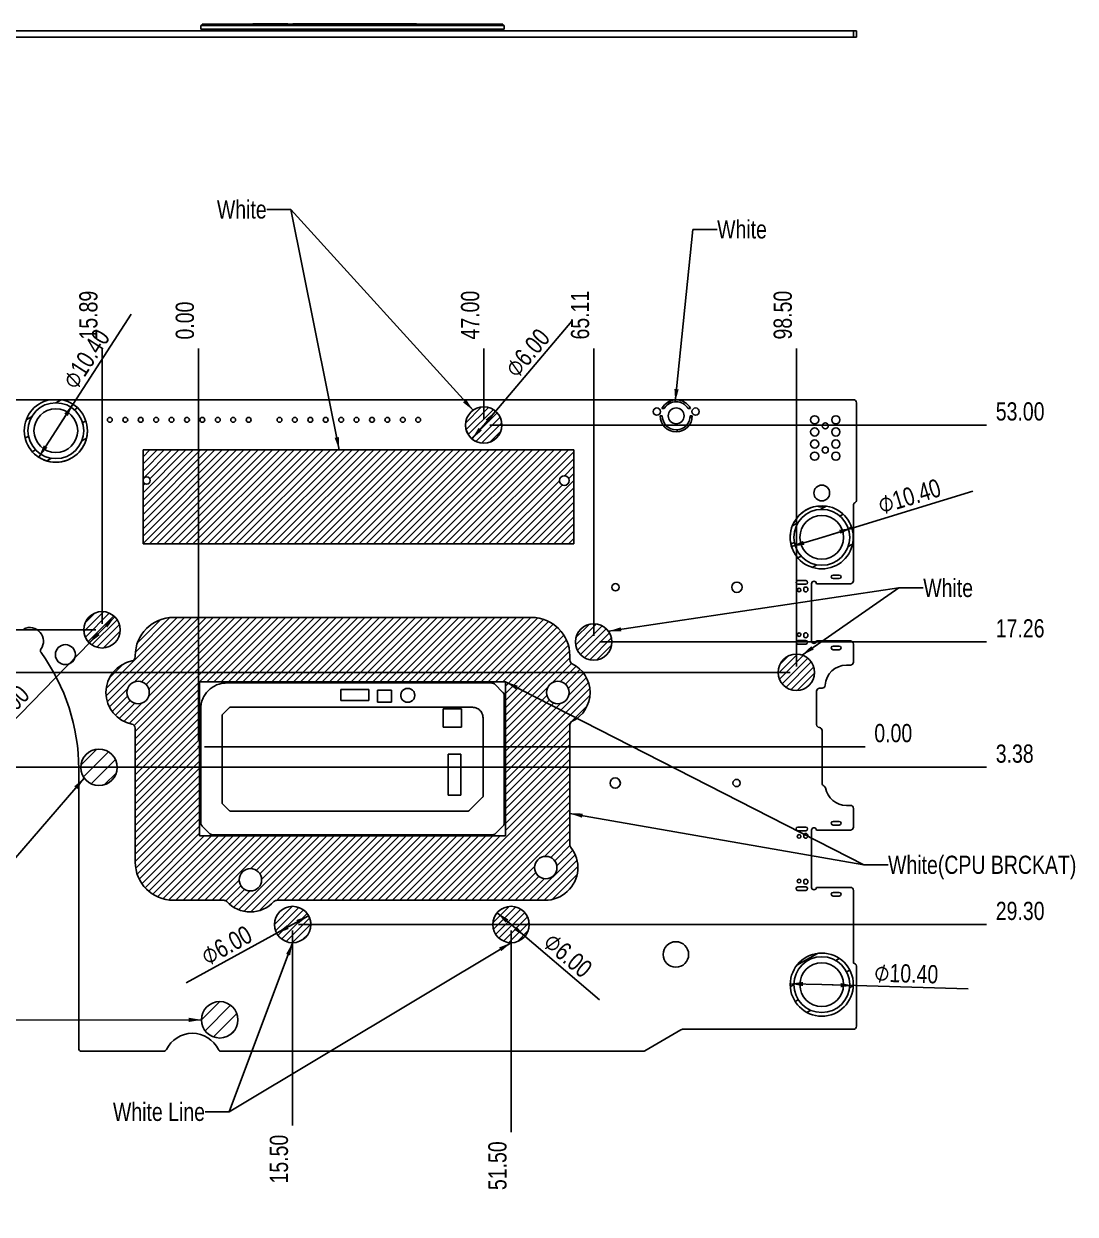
# Model space of a CAD drawing. Header units: millimetres. Extents: x 0 to 841, y 0 to 806.
# Drawn here: x 385 to 558.2, y 98.5 to 294.7 of the extents above; entities that cross this region are included whole.
import ezdxf

# ---------------------------------------------------------------- set-up
doc = ezdxf.new("R2010")
doc.units = ezdxf.units.MM
doc.header["$LTSCALE"] = 46.255
doc.layers.get('0').update_dxf_attribs({"linetype": 'CONTINUOUS'})
for name, color, linetype in [('14', 7, 'CONTINUOUS'), ('16', 7, 'CONTINUOUS'), ('18', 7, 'CONTINUOUS'), ('20', 7, 'CONTINUOUS'), ('22', 7, 'CONTINUOUS'), ('34', 7, 'CONTINUOUS'), ('ASSEM_MEM', 7, 'CONTINUOUS'), ('DETAIL', 7, 'CONTINUOUS'), ('INTFCLR_285566', 7, 'CONTINUOUS'), ('INTFCLR_292393', 7, 'CONTINUOUS'), ('INTFCLR_304526', 7, 'CONTINUOUS'), ('INTFCLR_95710', 7, 'CONTINUOUS'), ('INTFCLR_95991', 7, 'CONTINUOUS')]:
    doc.layers.add(name, color=color, linetype=linetype)
doc.styles.get("Standard").update_dxf_attribs({"font": 'txt', "width": 0.8})
doc.styles.add('TEXTSTYLE_3', font='symbol_asme.ttf')
doc.dimstyles.new('DIMSTYLE_1', dxfattribs={"dimtxt": 3, "dimasz": 2.1, "dimexe": 2, "dimexo": 1, "dimtad": 1, "dimzin": 0, "dimdsep": 46, "dimtxsty": 'STANDARD', "dimblk": '_FILLED', "dimblk1": '_FILLED', "dimblk2": '_FILLED', "dimcen": 0.09, "dimazin": 0, "dimtp": 0.01, "dimtm": 0.01, "dimtfac": 1, "dimtmove": 0, "dimatfit": 2, "dimldrblk": '_FILLED', "dimfxl": 1, "dimtolj": 1, "dimtzin": 0, "dimarcsym": 0})
doc.dimstyles.new('DIMSTYLE_2', dxfattribs={"dimtxt": 3, "dimasz": 2.1, "dimexe": 2, "dimexo": 1, "dimgap": 0.75, "dimtad": 0, "dimtih": 1, "dimtoh": 1, "dimzin": 0, "dimdsep": 46, "dimtxsty": 'STANDARD', "dimblk": '_FILLED', "dimblk1": '_FILLED', "dimblk2": '_FILLED', "dimcen": 0.09, "dimazin": 0, "dimtp": 0.01, "dimtm": 0.01, "dimtfac": 1, "dimtofl": 0, "dimtmove": 0, "dimatfit": 3, "dimldrblk": '_FILLED', "dimfxl": 1, "dimtolj": 1, "dimtzin": 0, "dimarcsym": 0})
doc.dimstyles.get("Standard").update_dxf_attribs({"dimtxt": 3, "dimasz": 2.1, "dimexe": 2, "dimexo": 1, "dimtad": 1, "dimzin": 0, "dimdsep": 46, "dimtxsty": 'STANDARD', "dimblk": '_FILLED', "dimblk1": '_FILLED', "dimblk2": '_FILLED', "dimcen": 0.09, "dimazin": 0, "dimtol": 1, "dimtp": 0.01, "dimtm": 0.01, "dimtfac": 1, "dimtofl": 0, "dimtmove": 0, "dimatfit": 3, "dimldrblk": '_FILLED', "dimfxl": 1, "dimtolj": 1, "dimtzin": 0, "dimarcsym": 0})

# ---------------------------------------------------------------- blocks, each defined once
blk = doc.blocks.new('_FILLED')
at = {"color": 0, "linetype": 'BYBLOCK'}
blk.add_solid([(0, 0), (-1, 0.167), (-1, -0.167)], dxfattribs=at)
blk = doc.blocks.new('*D2')
at = {"color": 2, "linetype": 'CONTINUOUS'}
for p, q in [((431.92, 147.69), (429.29, 146.24)), ((429.29, 146.24), (411.77, 136.63)), ((426.66, 144.8), (429.29, 146.24))]:
    blk.add_line(p, q, dxfattribs=at)
at = {"color": 2, "linetype": 'CONTINUOUS', "xscale": 2.1, "yscale": 2.1, "zscale": 2.1}
for p, rotation in [((431.92, 147.69), 28.762408929), ((426.66, 144.8), 208.762408929)]:
    blk.add_blockref('_FILLED', p, dxfattribs=dict(at, rotation=rotation))
at = {"color": 2, "linetype": 'CONTINUOUS', "insert": (421.49, 146.24), "char_height": 3, "width": 19.7077, "attachment_point": 3, "rotation": 28.7624, "line_spacing_factor": 0.9, "style": 'TEXTSTYLE_3'}
blk.add_mtext('⌀\\ftxt;{\\W0.8;6.00}', dxfattribs=at)
blk = doc.blocks.new('*D3')
at = {"color": 2, "linetype": 'CONTINUOUS'}
for p, q in [((463.01, 148.19), (465.29, 146.24)), ((467.58, 144.3), (465.29, 146.24)), ((465.29, 146.24), (479.86, 133.83))]:
    blk.add_line(p, q, dxfattribs=at)
at = {"color": 2, "linetype": 'CONTINUOUS', "xscale": 2.1, "yscale": 2.1, "zscale": 2.1}
for p, rotation in [((463.01, 148.19), 139.5636195499), ((467.58, 144.3), 319.5636195499)]:
    blk.add_blockref('_FILLED', p, dxfattribs=dict(at, rotation=rotation))
at = {"color": 2, "linetype": 'CONTINUOUS', "insert": (472.29, 145.21), "char_height": 3, "width": 19.7077, "attachment_point": 1, "rotation": 319.5636, "line_spacing_factor": 0.9, "style": 'TEXTSTYLE_3'}
blk.add_mtext('⌀\\ftxt;{\\W0.8;6.00}', dxfattribs=at)
blk = doc.blocks.new('*D4')
at = {"color": 2, "linetype": 'CONTINUOUS'}
for p, q in [((460.79, 228.54), (475.32, 245.65)), ((462.74, 230.83), (460.79, 228.54)), ((458.85, 226.26), (460.79, 228.54))]:
    blk.add_line(p, q, dxfattribs=at)
at = {"color": 2, "linetype": 'CONTINUOUS', "xscale": 2.1, "yscale": 2.1, "zscale": 2.1}
for p, rotation in [((462.74, 230.83), 49.666589484), ((458.85, 226.26), 229.666589484)]:
    blk.add_blockref('_FILLED', p, dxfattribs=dict(at, rotation=rotation))
at = {"color": 2, "linetype": 'CONTINUOUS', "insert": (463.96, 238.06), "char_height": 3, "width": 19.7077, "attachment_point": 1, "rotation": 49.6666, "line_spacing_factor": 0.9, "style": 'TEXTSTYLE_3'}
blk.add_mtext('⌀\\ftxt;{\\W0.8;6.00}', dxfattribs=at)
blk = doc.blocks.new('*D5')
at = {"color": 2, "linetype": 'CONTINUOUS'}
blk.add_line((460.79, 229.54), (460.79, 241.14), dxfattribs=at)
at = {"color": 2, "linetype": 'CONTINUOUS', "insert": (457.04, 242.64), "char_height": 3, "width": 12, "attachment_point": 1, "rotation": 90, "line_spacing_factor": 0.9}
blk.add_mtext('47.00', dxfattribs=at)
blk = doc.blocks.new('*D6')
at = {"color": 2, "linetype": 'CONTINUOUS'}
blk.add_line((413.79, 176.54), (413.79, 241.14), dxfattribs=at)
at = {"color": 2, "linetype": 'CONTINUOUS', "insert": (410.04, 242.64), "char_height": 3, "width": 9.6, "attachment_point": 1, "rotation": 90, "line_spacing_factor": 0.9}
blk.add_mtext('0.00', dxfattribs=at)
blk = doc.blocks.new('*D7')
at = {"color": 2, "linetype": 'CONTINUOUS'}
blk.add_line((334.18, 210.96), (334.18, 241.14), dxfattribs=at)
at = {"color": 2, "linetype": 'CONTINUOUS', "insert": (330.43, 242.64), "char_height": 3, "width": 12, "attachment_point": 1, "rotation": 90, "line_spacing_factor": 0.9}
blk.add_mtext('79.61', dxfattribs=at)
blk = doc.blocks.new('*D8')
at = {"color": 2, "linetype": 'CONTINUOUS'}
blk.add_line((324.29, 173.16), (324.29, 241.14), dxfattribs=at)
at = {"color": 2, "linetype": 'CONTINUOUS', "insert": (320.54, 242.64), "char_height": 3, "width": 12, "attachment_point": 1, "rotation": 90, "line_spacing_factor": 0.9}
blk.add_mtext('89.50', dxfattribs=at)
blk = doc.blocks.new('*D9')
at = {"color": 2, "linetype": 'CONTINUOUS'}
blk.add_line((429.29, 145.24), (429.29, 113.11), dxfattribs=at)
at = {"color": 2, "linetype": 'CONTINUOUS', "insert": (425.54, 111.61), "char_height": 3, "width": 12, "attachment_point": 3, "rotation": 90, "line_spacing_factor": 0.9}
blk.add_mtext('15.50', dxfattribs=at)
blk = doc.blocks.new('*D10')
at = {"color": 2, "linetype": 'CONTINUOUS'}
blk.add_line((465.29, 145.24), (465.29, 112.02), dxfattribs=at)
at = {"color": 2, "linetype": 'CONTINUOUS', "insert": (461.54, 110.52), "char_height": 3, "width": 12, "attachment_point": 3, "rotation": 90, "line_spacing_factor": 0.9}
blk.add_mtext('51.50', dxfattribs=at)
blk = doc.blocks.new('*D11')
at = {"color": 2, "linetype": 'CONTINUOUS'}
blk.add_line((478.9, 193.8), (478.9, 241.14), dxfattribs=at)
at = {"color": 2, "linetype": 'CONTINUOUS', "insert": (475.15, 242.64), "char_height": 3, "width": 12, "attachment_point": 1, "rotation": 90, "line_spacing_factor": 0.9}
blk.add_mtext('65.11', dxfattribs=at)
blk = doc.blocks.new('*D12')
at = {"color": 2, "linetype": 'CONTINUOUS'}
blk.add_line((512.29, 188.78), (512.29, 241.14), dxfattribs=at)
at = {"color": 2, "linetype": 'CONTINUOUS', "insert": (508.54, 242.64), "char_height": 3, "width": 12, "attachment_point": 1, "rotation": 90, "line_spacing_factor": 0.9}
blk.add_mtext('98.50', dxfattribs=at)
blk = doc.blocks.new('*D13')
at = {"color": 2, "linetype": 'CONTINUOUS'}
blk.add_line((511.29, 187.78), (283.71, 187.78), dxfattribs=at)
at = {"color": 2, "linetype": 'CONTINUOUS', "insert": (282.21, 191.53), "char_height": 3, "width": 12, "attachment_point": 3, "line_spacing_factor": 0.9}
blk.add_mtext('12.24', dxfattribs=at)
blk = doc.blocks.new('*D14')
at = {"color": 2, "linetype": 'CONTINUOUS'}
blk.add_line((414.79, 175.54), (523.63, 175.54), dxfattribs=at)
at = {"color": 2, "linetype": 'CONTINUOUS', "insert": (525.13, 179.29), "char_height": 3, "width": 9.6, "attachment_point": 1, "line_spacing_factor": 0.9}
blk.add_mtext('0.00', dxfattribs=at)
blk = doc.blocks.new('*D15')
at = {"color": 2, "linetype": 'CONTINUOUS'}
blk.add_line((479.9, 192.8), (543.64, 192.8), dxfattribs=at)
at = {"color": 2, "linetype": 'CONTINUOUS', "insert": (545.14, 196.55), "char_height": 3, "width": 12, "attachment_point": 1, "line_spacing_factor": 0.9}
blk.add_mtext('17.26', dxfattribs=at)
blk = doc.blocks.new('*D16')
at = {"color": 2, "linetype": 'CONTINUOUS'}
blk.add_line((430.29, 146.24), (543.64, 146.24), dxfattribs=at)
at = {"color": 2, "linetype": 'CONTINUOUS', "insert": (545.14, 149.99), "char_height": 3, "width": 12, "attachment_point": 1, "line_spacing_factor": 0.9}
blk.add_mtext('29.30', dxfattribs=at)
blk = doc.blocks.new('*D17')
at = {"color": 2, "linetype": 'CONTINUOUS'}
blk.add_line((461.79, 228.54), (543.64, 228.54), dxfattribs=at)
at = {"color": 2, "linetype": 'CONTINUOUS', "insert": (545.14, 232.29), "char_height": 3, "width": 12, "attachment_point": 1, "line_spacing_factor": 0.9}
blk.add_mtext('53.00', dxfattribs=at)
blk = doc.blocks.new('*D19')
at = {"color": 2, "linetype": 'CONTINUOUS'}
blk.add_line((325.29, 172.16), (543.64, 172.16), dxfattribs=at)
at = {"color": 2, "linetype": 'CONTINUOUS', "insert": (545.14, 175.91), "char_height": 3, "width": 9.6, "attachment_point": 1, "line_spacing_factor": 0.9}
blk.add_mtext('3.38', dxfattribs=at)
blk = doc.blocks.new('*D20')
at = {"color": 2, "linetype": 'CONTINUOUS'}
blk.add_line((360.79, 233.71), (360.79, 256.44), dxfattribs=at)
at = {"color": 2, "linetype": 'CONTINUOUS', "insert": (357.04, 257.94), "char_height": 3, "width": 12, "attachment_point": 1, "rotation": 90, "line_spacing_factor": 0.9}
blk.add_mtext('53.00', dxfattribs=at)
blk = doc.blocks.new('*D21')
at = {"color": 2, "linetype": 'CONTINUOUS'}
blk.add_line((357.79, 233.71), (357.79, 241.14), dxfattribs=at)
at = {"color": 2, "linetype": 'CONTINUOUS', "insert": (354.04, 242.64), "char_height": 3, "width": 12, "attachment_point": 1, "rotation": 90, "line_spacing_factor": 0.9}
blk.add_mtext('56.00', dxfattribs=at)
blk = doc.blocks.new('*D25')
at = {"color": 2, "linetype": 'CONTINUOUS'}
for p, q in [((390.29, 227.61), (402.71, 246.82)), ((393.12, 231.98), (390.29, 227.61)), ((387.47, 223.25), (390.29, 227.61))]:
    blk.add_line(p, q, dxfattribs=at)
at = {"color": 2, "linetype": 'CONTINUOUS', "xscale": 2.1, "yscale": 2.1, "zscale": 2.1}
for p, rotation in [((393.12, 231.98), 57.1366395749), ((387.47, 223.25), 237.1366395749)]:
    blk.add_blockref('_FILLED', p, dxfattribs=dict(at, rotation=rotation))
at = {"color": 2, "linetype": 'CONTINUOUS', "insert": (391.12, 235.81), "char_height": 3, "width": 23.3077, "attachment_point": 1, "rotation": 57.1366, "line_spacing_factor": 0.9, "style": 'TEXTSTYLE_3'}
blk.add_mtext('⌀\\ftxt;{\\W0.8;10.40}', dxfattribs=at)
blk = doc.blocks.new('*D26')
at = {"color": 2, "linetype": 'CONTINUOUS'}
for p, q in [((516.47, 210.04), (541.37, 217.67)), ((511.5, 208.52), (516.47, 210.04)), ((521.45, 211.57), (516.47, 210.04))]:
    blk.add_line(p, q, dxfattribs=at)
at = {"color": 2, "linetype": 'CONTINUOUS', "xscale": 2.1, "yscale": 2.1, "zscale": 2.1}
for p, rotation in [((521.45, 211.57), 17.0275094413), ((511.5, 208.52), 197.0275094413)]:
    blk.add_blockref('_FILLED', p, dxfattribs=dict(at, rotation=rotation))
at = {"color": 2, "linetype": 'CONTINUOUS', "insert": (525.41, 216.7), "char_height": 3, "width": 23.3077, "attachment_point": 1, "rotation": 17.0275, "line_spacing_factor": 0.9, "style": 'TEXTSTYLE_3'}
blk.add_mtext('⌀\\ftxt;{\\W0.8;10.40}', dxfattribs=at)
blk = doc.blocks.new('*D27')
at = {"color": 2, "linetype": 'CONTINUOUS'}
for p, q in [((511.28, 136.5), (516.47, 136.34)), ((521.67, 136.19), (516.47, 136.34)), ((516.47, 136.34), (540.61, 135.64))]:
    blk.add_line(p, q, dxfattribs=at)
at = {"color": 2, "linetype": 'CONTINUOUS', "xscale": 2.1, "yscale": 2.1, "zscale": 2.1}
for p, rotation in [((511.28, 136.5), 178.3210279299), ((521.67, 136.19), 358.3210279299)]:
    blk.add_blockref('_FILLED', p, dxfattribs=dict(at, rotation=rotation))
at = {"color": 2, "linetype": 'CONTINUOUS', "insert": (525.18, 139.84), "char_height": 3, "width": 23.3077, "attachment_point": 1, "rotation": 358.321, "line_spacing_factor": 0.9, "style": 'TEXTSTYLE_3'}
blk.add_mtext('⌀\\ftxt;{\\W0.8;10.40}', dxfattribs=at)
blk = doc.blocks.new('*D28')
at = {"color": 2, "linetype": 'CONTINUOUS'}
for p, q in [((400, 196.95), (397.9, 194.8)), ((397.9, 194.8), (377.58, 173.92)), ((395.81, 192.65), (397.9, 194.8))]:
    blk.add_line(p, q, dxfattribs=at)
at = {"color": 2, "linetype": 'CONTINUOUS', "xscale": 2.1, "yscale": 2.1, "zscale": 2.1}
for p, rotation in [((400, 196.95), 45.7839376204), ((395.81, 192.65), 225.7839376204)]:
    blk.add_blockref('_FILLED', p, dxfattribs=dict(at, rotation=rotation))
at = {"color": 2, "linetype": 'CONTINUOUS', "insert": (384.05, 185.95), "char_height": 3, "width": 19.7077, "attachment_point": 3, "rotation": 45.7839, "line_spacing_factor": 0.9, "style": 'TEXTSTYLE_3'}
blk.add_mtext('⌀\\ftxt;{\\W0.8;6.00}', dxfattribs=at)
blk = doc.blocks.new('*D29')
at = {"color": 2, "linetype": 'CONTINUOUS'}
blk.add_line((397.9, 195.8), (397.9, 241.14), dxfattribs=at)
at = {"color": 2, "linetype": 'CONTINUOUS', "insert": (394.15, 242.64), "char_height": 3, "width": 12, "attachment_point": 1, "rotation": 90, "line_spacing_factor": 0.9}
blk.add_mtext('15.89', dxfattribs=at)
blk = doc.blocks.new('*D30')
at = {"color": 2, "linetype": 'CONTINUOUS'}
blk.add_line((396.9, 194.8), (373.61, 194.8), dxfattribs=at)
at = {"color": 2, "linetype": 'CONTINUOUS', "insert": (372.11, 198.55), "char_height": 3, "width": 12, "attachment_point": 3, "line_spacing_factor": 0.9}
blk.add_mtext('19.26', dxfattribs=at)

msp = doc.modelspace()

# ---------------------------------------------------------------- linework, layer by layer
at = {"color": 2, "linetype": 'CONTINUOUS'}
for centre, radius, start, end in [((390.294, 227.613), 5.2, 226.25111, 360), ((460.794, 228.543), 3, 180, 248.10154), ((516.474, 210.043), 5.2, 81.26785, 207.91304), ((397.904, 194.803), 3, 180, 244.21889), ((429.294, 146.243), 3, 0, 47.19736), ((465.294, 146.243), 3, 121.12867, 180), ((516.474, 136.343), 5.2, 347.4355, 360)]:
    msp.add_arc(centre, radius, start, end, dxfattribs=at)
at = {"layer": '14', "color": 7, "linetype": 'CONTINUOUS'}
for p, q in [((457.11, 294.574), (454.11, 294.574)), ((457.11, 181.785), (454.11, 181.785)), ((454.11, 181.785), (454.11, 178.785)), ((457.11, 178.785), (457.11, 181.785)), ((454.11, 178.785), (457.11, 178.785))]:
    msp.add_line(p, q, dxfattribs=at)
at = {"layer": '16', "color": 7, "linetype": 'CONTINUOUS'}
msp.add_line((449.426, 294.572), (447.126, 294.572), dxfattribs=at)
for points in [[(449.426, 184.006), (449.426, 184.078), (449.413, 184.221), (449.353, 184.428), (449.257, 184.619), (449.128, 184.789), (448.97, 184.932), (448.788, 185.043), (448.59, 185.119), (448.381, 185.158), (448.169, 185.158), (447.96, 185.119), (447.762, 185.042), (447.581, 184.931), (447.424, 184.788), (447.295, 184.618), (447.199, 184.427), (447.14, 184.221), (447.126, 184.078), (447.126, 184.006)], [(447.126, 184.006), (447.126, 183.935), (447.14, 183.792), (447.199, 183.585), (447.295, 183.394), (447.425, 183.224), (447.583, 183.081), (447.764, 182.969), (447.963, 182.893), (448.172, 182.855), (448.384, 182.855), (448.592, 182.894), (448.79, 182.97), (448.971, 183.082), (449.129, 183.224), (449.258, 183.394), (449.354, 183.585), (449.413, 183.792), (449.426, 183.935), (449.426, 184.006)]]:
    msp.add_open_spline(points, degree=3, knots=[0, 0, 0, 0, 0.0594147, 0.1187758, 0.177893, 0.2364361, 0.2953248, 0.3541126, 0.4127071, 0.4711669, 0.5296026, 0.5880914, 0.6465162, 0.7051217, 0.7638053, 0.8222205, 0.8813267, 0.9406597, 1, 1, 1, 1], dxfattribs=at)
at = {"layer": '18', "color": 7, "linetype": 'CONTINUOUS'}
for p, q in [((457.037, 294.574), (454.937, 294.574)), ((457.037, 174.322), (454.937, 174.322)), ((454.937, 174.322), (454.937, 167.572)), ((457.037, 167.572), (457.037, 174.322)), ((454.937, 167.572), (457.037, 167.572))]:
    msp.add_line(p, q, dxfattribs=at)
at = {"layer": '20', "color": 7, "linetype": 'CONTINUOUS'}
for p, q in [((441.833, 294.572), (437.233, 294.572)), ((441.833, 184.955), (437.233, 184.955)), ((437.233, 184.955), (437.233, 183.155)), ((441.833, 183.155), (441.833, 184.955)), ((437.233, 183.155), (441.833, 183.155))]:
    msp.add_line(p, q, dxfattribs=at)
at = {"layer": '22', "color": 7, "linetype": 'CONTINUOUS'}
for p, q in [((445.569, 294.572), (443.269, 294.572)), ((445.569, 184.881), (443.269, 184.881)), ((443.269, 184.881), (443.269, 182.881)), ((445.569, 182.881), (445.569, 184.881)), ((443.269, 182.881), (445.569, 182.881))]:
    msp.add_line(p, q, dxfattribs=at)
at = {"layer": '34', "color": 7, "linetype": 'CONTINUOUS'}
for p, q in [((464.174, 294.352), (414.174, 294.352)), ((462.077, 186.043), (418.424, 186.043)), ((463.955, 184.476), (462.608, 185.824)), ((464.174, 163), (464.174, 183.946)), ((414.174, 181.793), (414.174, 163)), ((417.674, 166.3), (417.674, 180.686)), ((417.748, 180.863), (418.855, 181.97)), ((419.031, 182.043), (458.924, 182.043)), ((460.674, 180.293), (460.674, 167.4)), ((460.601, 167.224), (458.394, 165.016)), ((418.855, 165.016), (417.748, 166.124)), ((458.217, 164.943), (419.031, 164.943)), ((414.394, 162.47), (415.601, 161.263)), ((416.131, 161.043), (462.217, 161.043)), ((462.748, 161.263), (463.955, 162.47))]:
    msp.add_line(p, q, dxfattribs=at)
for points, knots in [([(418.424, 186.043), (418.143, 186.042), (417.583, 185.988), (416.779, 185.741), (416.043, 185.346), (415.399, 184.817), (414.87, 184.173), (414.476, 183.437), (414.229, 182.634), (414.175, 182.074), (414.174, 181.793)], [0, 0, 0, 0, 0.1264397, 0.2516097, 0.3760345, 0.500189, 0.6243204, 0.7486736, 0.8737246, 1, 1, 1, 1]), ([(462.608, 185.824), (462.561, 185.87), (462.456, 185.95), (462.274, 186.026), (462.142, 186.043), (462.077, 186.043)], [0, 0, 0, 0, 0.3333763, 0.6666237, 1, 1, 1, 1]), ([(464.174, 183.946), (464.174, 184.011), (464.157, 184.143), (464.081, 184.325), (464.001, 184.43), (463.955, 184.476)], [0, 0, 0, 0, 0.3333763, 0.6666237, 1, 1, 1, 1]), ([(417.674, 180.686), (417.674, 180.708), (417.68, 180.752), (417.705, 180.813), (417.732, 180.847), (417.748, 180.863)], [0, 0, 0, 0, 0.3333763, 0.6666237, 1, 1, 1, 1]), ([(418.855, 181.97), (418.87, 181.985), (418.905, 182.012), (418.966, 182.038), (419.01, 182.043), (419.031, 182.043)], [0, 0, 0, 0, 0.3333763, 0.6666237, 1, 1, 1, 1]), ([(458.924, 182.043), (459.057, 182.042), (459.322, 182.013), (459.695, 181.88), (460.026, 181.671), (460.302, 181.395), (460.511, 181.064), (460.644, 180.691), (460.673, 180.426), (460.674, 180.293)], [0, 0, 0, 0, 0.1456118, 0.2882026, 0.4295385, 0.5705103, 0.7118379, 0.8544125, 1, 1, 1, 1]), ([(460.674, 167.4), (460.674, 167.379), (460.669, 167.335), (460.643, 167.274), (460.616, 167.239), (460.601, 167.224)], [0, 0, 0, 0, 0.3333763, 0.6666237, 1, 1, 1, 1]), ([(417.748, 166.124), (417.732, 166.139), (417.705, 166.174), (417.68, 166.235), (417.674, 166.279), (417.674, 166.3)], [0, 0, 0, 0, 0.3333763, 0.6666237, 1, 1, 1, 1]), ([(419.031, 164.943), (419.01, 164.943), (418.966, 164.949), (418.905, 164.974), (418.87, 165.001), (418.855, 165.016)], [0, 0, 0, 0, 0.3333763, 0.6666237, 1, 1, 1, 1]), ([(458.394, 165.016), (458.378, 165.001), (458.344, 164.974), (458.283, 164.949), (458.239, 164.943), (458.217, 164.943)], [0, 0, 0, 0, 0.3333763, 0.6666237, 1, 1, 1, 1]), ([(414.174, 163), (414.175, 162.935), (414.191, 162.804), (414.267, 162.621), (414.348, 162.516), (414.394, 162.47)], [0, 0, 0, 0, 0.3333763, 0.6666237, 1, 1, 1, 1]), ([(463.955, 162.47), (464.001, 162.516), (464.081, 162.621), (464.157, 162.804), (464.174, 162.935), (464.174, 163)], [0, 0, 0, 0, 0.3333763, 0.6666237, 1, 1, 1, 1]), ([(415.601, 161.263), (415.647, 161.217), (415.752, 161.136), (415.935, 161.06), (416.066, 161.044), (416.131, 161.043)], [0, 0, 0, 0, 0.3333763, 0.6666237, 1, 1, 1, 1]), ([(462.217, 161.043), (462.282, 161.044), (462.414, 161.06), (462.596, 161.136), (462.701, 161.217), (462.748, 161.263)], [0, 0, 0, 0, 0.3333763, 0.6666237, 1, 1, 1, 1])]:
    msp.add_open_spline(points, degree=3, knots=knots, dxfattribs=at)
at = {"layer": 'ASSEM_MEM', "color": 7, "linetype": 'CONTINUOUS'}
for p, q in [((344.044, 293.472), (388.235, 293.472)), ((360.794, 292.472), (389.279, 292.472)), ((391.309, 292.472), (490.132, 292.472)), ((392.353, 293.472), (522.194, 293.472)), ((414.534, 293.758), (414.534, 293.472)), ((415.111, 293.758), (415.111, 293.472)), ((463.238, 293.758), (463.238, 293.472)), ((463.814, 293.758), (463.814, 293.472)), ((494.857, 292.472), (522.194, 292.472)), ((522.194, 293.472), (522.194, 292.472)), ((360.794, 232.713), (389.279, 232.713)), ((391.309, 232.713), (521.694, 232.713)), ((522.194, 232.213), (522.194, 216.183)), ((521.694, 202.903), (521.694, 215.317)), ((513.845, 202.908), (512.544, 202.908)), ((512.544, 202.308), (513.845, 202.308)), ((514.795, 202.403), (514.795, 192.963)), ((521.194, 202.403), (515.595, 202.403)), ((519.345, 203.833), (518.345, 203.833)), ((518.345, 203.233), (519.345, 203.233)), ((513.495, 201.508), (513.495, 201.408)), ((514.195, 201.408), (514.195, 201.508)), ((513.845, 193.058), (512.544, 193.058)), ((512.544, 192.458), (513.845, 192.458)), ((513.495, 193.958), (513.495, 193.858)), ((514.195, 193.858), (514.195, 193.958)), ((515.595, 192.963), (521.194, 192.963)), ((521.694, 189.483), (521.694, 192.463)), ((519.345, 192.133), (518.345, 192.133)), ((518.345, 191.533), (519.345, 191.533)), ((520.529, 188.983), (521.194, 188.983)), ((515.624, 179.183), (515.624, 184.683)), ((516.124, 185.183), (516.534, 185.183)), ((516.524, 169.528), (516.524, 178.188)), ((394.064, 125.863), (394.064, 171.883)), ((521.194, 165.883), (520.529, 165.883)), ((521.694, 162.303), (521.694, 165.383)), ((519.345, 163.233), (518.345, 163.233)), ((513.845, 162.308), (512.544, 162.308)), ((512.544, 161.708), (513.845, 161.708)), ((513.495, 160.908), (513.495, 160.808)), ((514.195, 160.808), (514.195, 160.908)), ((514.795, 161.803), (514.795, 152.363)), ((521.194, 161.803), (515.595, 161.803)), ((518.345, 162.633), (519.345, 162.633)), ((513.495, 153.358), (513.495, 153.258)), ((514.195, 153.258), (514.195, 153.358)), ((513.845, 152.458), (512.544, 152.458)), ((512.544, 151.858), (513.845, 151.858)), ((515.595, 152.363), (521.194, 152.363)), ((519.345, 151.533), (518.345, 151.533)), ((521.694, 139.883), (521.694, 151.863)), ((518.345, 150.933), (519.345, 150.933)), ((522.194, 139.383), (522.194, 129.483)), ((487.311, 125.431), (493.277, 128.915)), ((493.53, 128.983), (521.694, 128.983)), ((408.057, 125.363), (394.564, 125.363)), ((487.059, 125.363), (417.532, 125.363))]:
    msp.add_line(p, q, dxfattribs=at)
at = {"layer": 'ASSEM_MEM', "color": 4, "linetype": 'CONTINUOUS'}
for p, q in [((388.235, 293.472), (392.353, 293.472)), ((389.279, 292.472), (391.309, 292.472)), ((494.857, 292.472), (490.132, 292.472)), ((389.279, 232.713), (391.309, 232.713)), ((490.194, 230.063), (489.844, 230.063)), ((490.532, 231.263), (490.132, 231.263)), ((494.857, 231.263), (494.456, 231.263)), ((495.144, 230.063), (494.794, 230.063)), ((404.654, 208.953), (404.654, 224.453)), ((404.654, 224.453), (475.654, 224.453)), ((475.654, 224.453), (475.654, 208.953)), ((475.654, 208.953), (404.654, 208.953)), ((409.674, 196.843), (468.674, 196.843)), ((403.374, 190.358), (403.374, 190.543)), ((474.974, 190.543), (474.974, 189.846)), ((413.974, 186.243), (413.974, 160.843)), ((464.374, 186.243), (413.974, 186.243)), ((464.374, 160.843), (464.374, 186.243)), ((403.374, 156.543), (403.374, 178.588)), ((474.974, 179.1), (474.974, 159.39)), ((413.794, 175.493), (413.794, 175.593)), ((413.794, 175.543), (413.844, 175.543)), ((413.974, 160.843), (464.374, 160.843)), ((417.945, 150.243), (409.674, 150.243)), ((470.918, 150.243), (426.744, 150.243))]:
    msp.add_line(p, q, dxfattribs=at)
at = {"layer": 'ASSEM_MEM', "color": 9, "linetype": 'CONTINUOUS'}
msp.add_line((521.694, 293.472), (521.694, 292.472), dxfattribs=at)
at = {"layer": 'ASSEM_MEM', "color": 2, "linetype": 'CONTINUOUS'}
for p, q in [((390.304, 232.213), (391.17, 232.713)), ((457.817, 228.909), (460.429, 231.521)), ((457.89, 227.793), (461.545, 231.448)), ((490.398, 231.263), (491.737, 232.603)), ((385.405, 229.385), (386.306, 229.905)), ((393.345, 231.056), (393.89, 231.37)), ((458.246, 226.96), (462.378, 231.091)), ((458.788, 226.313), (463.025, 230.549)), ((459.501, 225.836), (463.501, 229.836)), ((494.762, 229.681), (495.144, 230.063)), ((394.703, 228.926), (395.235, 229.234)), ((460.421, 225.567), (463.771, 228.916)), ((461.74, 225.696), (463.641, 227.597)), ((492.494, 227.413), (492.876, 227.795)), ((385.243, 226.378), (385.787, 226.692)), ((394.58, 225.942), (395.347, 226.385)), ((386.42, 224.144), (386.953, 224.452)), ((404.654, 223.321), (405.787, 224.453)), ((404.654, 222.131), (406.976, 224.453)), ((404.654, 220.942), (408.166, 224.453)), ((404.654, 219.753), (409.355, 224.453)), ((404.654, 217.374), (411.734, 224.453)), ((404.654, 216.185), (412.923, 224.453)), ((404.654, 214.995), (414.112, 224.453)), ((404.654, 213.806), (415.302, 224.453)), ((404.654, 212.617), (416.491, 224.453)), ((404.654, 211.427), (417.68, 224.453)), ((404.654, 210.238), (418.87, 224.453)), ((404.654, 209.048), (420.059, 224.453)), ((405.748, 208.953), (421.248, 224.453)), ((405.781, 219.69), (410.544, 224.453)), ((406.938, 208.953), (422.438, 224.453)), ((408.127, 208.953), (423.627, 224.453)), ((409.316, 208.953), (424.816, 224.453)), ((410.506, 208.953), (426.006, 224.453)), ((411.695, 208.953), (427.195, 224.453)), ((412.885, 208.953), (428.385, 224.453)), ((414.074, 208.953), (429.574, 224.453)), ((415.263, 208.953), (430.763, 224.453)), ((416.453, 208.953), (431.953, 224.453)), ((417.642, 208.953), (433.142, 224.453)), ((418.831, 208.953), (434.331, 224.453)), ((420.021, 208.953), (435.521, 224.453)), ((421.21, 208.953), (436.71, 224.453)), ((422.399, 208.953), (437.899, 224.453)), ((423.589, 208.953), (439.089, 224.453)), ((424.778, 208.953), (440.278, 224.453)), ((425.967, 208.953), (441.467, 224.453)), ((427.157, 208.953), (442.657, 224.453)), ((428.346, 208.953), (443.846, 224.453)), ((429.535, 208.953), (445.035, 224.453)), ((430.725, 208.953), (446.225, 224.453)), ((431.914, 208.953), (447.414, 224.453)), ((433.104, 208.953), (448.604, 224.453)), ((434.293, 208.953), (449.793, 224.453)), ((435.482, 208.953), (450.982, 224.453)), ((436.672, 208.953), (452.172, 224.453)), ((437.861, 208.953), (453.361, 224.453)), ((439.05, 208.953), (454.55, 224.453)), ((440.24, 208.953), (455.74, 224.453)), ((441.429, 208.953), (456.929, 224.453)), ((442.618, 208.953), (458.118, 224.453)), ((443.808, 208.953), (459.308, 224.453)), ((444.997, 208.953), (460.497, 224.453)), ((446.186, 208.953), (461.686, 224.453)), ((447.376, 208.953), (462.876, 224.453)), ((448.565, 208.953), (464.065, 224.453)), ((449.754, 208.953), (465.254, 224.453)), ((450.944, 208.953), (466.444, 224.453)), ((452.133, 208.953), (467.633, 224.453)), ((453.323, 208.953), (468.823, 224.453)), ((454.512, 208.953), (470.012, 224.453)), ((455.701, 208.953), (471.201, 224.453)), ((456.891, 208.953), (472.391, 224.453)), ((458.08, 208.953), (473.58, 224.453)), ((459.269, 208.953), (474.769, 224.453)), ((460.459, 208.953), (475.654, 224.149)), ((388.832, 222.623), (389.599, 223.066)), ((461.648, 208.953), (475.654, 222.959)), ((474.087, 220.203), (475.654, 221.77)), ((474.79, 219.717), (475.654, 220.581)), ((404.654, 218.563), (404.967, 218.876)), ((462.837, 208.953), (473.255, 219.371)), ((464.027, 208.953), (473.741, 218.667)), ((465.216, 208.953), (475.654, 219.391)), ((466.405, 208.953), (475.654, 218.202)), ((467.595, 208.953), (475.654, 217.013)), ((468.784, 208.953), (475.654, 215.823)), ((469.974, 208.953), (475.654, 214.634)), ((516.292, 214.64), (517.186, 215.156)), ((519.451, 213.55), (519.999, 213.867)), ((471.163, 208.953), (475.654, 213.445)), ((472.352, 208.953), (475.654, 212.255)), ((511.638, 211.953), (512.585, 212.5)), ((473.542, 208.953), (475.654, 211.066)), ((474.731, 208.953), (475.654, 209.877)), ((520.855, 211.448), (521.385, 211.754)), ((511.401, 208.903), (511.949, 209.219)), ((520.811, 208.509), (521.556, 208.939)), ((512.538, 206.646), (513.068, 206.952)), ((514.89, 205.09), (515.635, 205.52)), ((394.915, 194.552), (398.156, 197.793)), ((395.138, 195.964), (396.743, 197.57)), ((395.155, 193.602), (399.105, 197.552)), ((395.611, 192.869), (399.838, 197.096)), ((396.239, 192.308), (400.4, 196.468)), ((398.572, 183.936), (411.479, 196.843)), ((398.586, 185.14), (410.289, 196.843)), ((398.769, 182.945), (412.668, 196.843)), ((402.349, 179.388), (419.804, 196.843)), ((403.2, 179.05), (420.994, 196.843)), ((403.234, 186.22), (413.857, 196.843)), ((403.374, 178.035), (422.183, 196.843)), ((403.374, 176.845), (423.372, 196.843)), ((403.374, 175.656), (424.562, 196.843)), ((403.403, 191.146), (409.071, 196.814)), ((403.748, 192.68), (407.537, 196.47)), ((404.431, 186.228), (415.047, 196.843)), ((405.163, 185.77), (416.236, 196.843)), ((405.565, 183.793), (418.615, 196.843)), ((405.609, 185.027), (417.425, 196.843)), ((415.151, 186.243), (425.751, 196.843)), ((416.34, 186.243), (426.94, 196.843)), ((417.53, 186.243), (428.13, 196.843)), ((418.719, 186.243), (429.319, 196.843)), ((419.908, 186.243), (430.508, 196.843)), ((421.098, 186.243), (431.698, 196.843)), ((422.287, 186.243), (432.887, 196.843)), ((423.476, 186.243), (434.076, 196.843)), ((424.666, 186.243), (435.266, 196.843)), ((425.855, 186.243), (436.455, 196.843)), ((427.044, 186.243), (437.644, 196.843)), ((428.234, 186.243), (438.834, 196.843)), ((429.423, 186.243), (440.023, 196.843)), ((430.613, 186.243), (441.213, 196.843)), ((431.802, 186.243), (442.402, 196.843)), ((432.991, 186.243), (443.591, 196.843)), ((434.181, 186.243), (444.781, 196.843)), ((435.37, 186.243), (445.97, 196.843)), ((436.559, 186.243), (447.159, 196.843)), ((437.749, 186.243), (448.349, 196.843)), ((438.938, 186.243), (449.538, 196.843)), ((440.127, 186.243), (450.727, 196.843)), ((441.317, 186.243), (451.917, 196.843)), ((442.506, 186.243), (453.106, 196.843)), ((443.695, 186.243), (454.295, 196.843)), ((444.885, 186.243), (455.485, 196.843)), ((446.074, 186.243), (456.674, 196.843)), ((447.264, 186.243), (457.864, 196.843)), ((448.453, 186.243), (459.053, 196.843)), ((449.642, 186.243), (460.242, 196.843)), ((450.832, 186.243), (461.432, 196.843)), ((452.021, 186.243), (462.621, 196.843)), ((453.21, 186.243), (463.81, 196.843)), ((454.4, 186.243), (465, 196.843)), ((455.589, 186.243), (466.189, 196.843)), ((456.778, 186.243), (467.378, 196.843)), ((457.968, 186.243), (468.568, 196.843)), ((459.157, 186.243), (469.677, 196.763)), ((460.346, 186.243), (470.634, 196.531)), ((461.536, 186.243), (471.478, 196.185)), ((397.049, 191.928), (400.78, 195.659)), ((398.121, 191.811), (400.896, 194.586)), ((462.725, 186.243), (472.227, 195.746)), ((463.914, 186.243), (472.893, 195.222)), ((464.374, 185.514), (473.479, 194.618)), ((475.943, 192.325), (479.383, 195.765)), ((476.006, 193.577), (478.13, 195.702)), ((476.237, 191.43), (480.278, 195.47)), ((476.731, 190.735), (480.973, 194.976)), ((477.396, 190.21), (481.498, 194.312)), ((464.374, 184.324), (473.984, 193.934)), ((464.374, 183.135), (474.403, 193.164)), ((464.374, 181.946), (474.725, 192.297)), ((478.251, 189.875), (481.832, 193.457)), ((479.411, 189.846), (481.861, 192.296)), ((464.374, 180.756), (474.928, 191.31)), ((509.299, 187.621), (512.456, 190.779)), ((509.517, 186.65), (513.428, 190.561)), ((509.609, 189.121), (510.956, 190.468)), ((399.107, 186.851), (401.467, 189.21)), ((464.374, 179.567), (474.974, 190.167)), ((472.062, 186.065), (475.271, 189.274)), ((473.454, 186.268), (476.019, 188.833)), ((474.232, 185.857), (476.673, 188.298)), ((509.958, 185.902), (514.176, 190.12)), ((510.572, 185.327), (514.751, 189.505)), ((511.365, 184.931), (515.147, 188.712)), ((474.723, 185.158), (477.233, 187.668)), ((474.806, 184.051), (477.695, 186.941)), ((512.41, 184.785), (515.292, 187.668)), ((399.108, 182.094), (402.098, 185.084)), ((403.374, 174.467), (413.974, 185.067)), ((464.374, 172.431), (478.047, 186.104)), ((464.374, 178.378), (471.412, 185.416)), ((464.374, 171.241), (478.263, 185.131)), ((399.559, 181.355), (402.09, 183.886)), ((400.108, 180.715), (402.547, 183.154)), ((400.751, 180.169), (403.29, 182.708)), ((401.494, 179.723), (404.524, 182.753)), ((403.374, 173.277), (413.974, 183.877)), ((403.374, 172.088), (413.974, 182.688)), ((464.374, 177.188), (471.21, 184.024)), ((464.374, 170.052), (478.279, 183.957)), ((464.374, 175.999), (471.621, 183.245)), ((464.374, 174.81), (472.319, 182.755)), ((464.374, 173.62), (473.426, 182.672)), ((403.374, 170.898), (413.974, 181.498)), ((464.374, 168.863), (477.86, 182.348)), ((403.374, 169.709), (413.974, 180.309)), ((403.374, 168.52), (413.974, 179.12)), ((403.374, 167.33), (413.974, 177.93)), ((403.374, 166.141), (413.974, 176.741)), ((464.374, 167.673), (474.974, 178.273)), ((464.374, 166.484), (474.974, 177.084)), ((394.417, 172.514), (397.024, 175.12)), ((394.845, 170.562), (398.975, 174.693)), ((403.374, 164.952), (413.974, 175.552)), ((464.374, 165.295), (474.974, 175.895)), ((464.374, 164.105), (474.974, 174.705)), ((396.098, 169.438), (400.1, 173.439)), ((403.374, 163.762), (413.974, 174.362)), ((403.374, 162.573), (413.974, 173.173)), ((464.374, 162.916), (474.974, 173.516)), ((398.333, 169.294), (400.243, 171.204)), ((403.374, 161.384), (413.974, 171.984)), ((403.374, 160.194), (413.974, 170.794)), ((454.08, 150.243), (474.974, 171.137)), ((464.374, 161.727), (474.974, 172.327)), ((403.374, 159.005), (413.974, 169.605)), ((455.27, 150.243), (474.974, 169.948)), ((456.459, 150.243), (474.974, 168.759)), ((403.374, 157.816), (413.974, 168.416)), ((403.374, 156.626), (413.974, 167.226)), ((457.648, 150.243), (474.974, 167.569)), ((403.458, 155.52), (413.974, 166.037)), ((403.693, 154.566), (413.974, 164.848)), ((458.838, 150.243), (474.974, 166.38)), ((460.027, 150.243), (474.974, 165.191)), ((404.04, 153.724), (413.974, 163.658)), ((461.216, 150.243), (474.974, 164.001)), ((462.406, 150.243), (474.974, 162.812)), ((404.481, 152.976), (413.974, 162.469)), ((405.007, 152.312), (413.974, 161.279)), ((405.612, 151.728), (414.727, 160.843)), ((406.298, 151.224), (415.917, 160.843)), ((407.07, 150.807), (417.106, 160.843)), ((407.939, 150.487), (418.295, 160.843)), ((408.929, 150.287), (419.485, 160.843)), ((410.074, 150.243), (420.674, 160.843)), ((411.264, 150.243), (421.864, 160.843)), ((412.453, 150.243), (423.053, 160.843)), ((413.642, 150.243), (424.242, 160.843)), ((414.832, 150.243), (425.432, 160.843)), ((416.021, 150.243), (426.621, 160.843)), ((420.412, 148.688), (432.568, 160.843)), ((421.334, 148.42), (433.757, 160.843)), ((422.427, 148.324), (434.946, 160.843)), ((422.438, 155.471), (427.81, 160.843)), ((423.339, 155.183), (429, 160.843)), ((423.828, 148.535), (436.136, 160.843)), ((423.927, 154.581), (430.189, 160.843)), ((424.194, 153.659), (431.378, 160.843)), ((426.725, 150.243), (437.325, 160.843)), ((427.914, 150.243), (438.514, 160.843)), ((429.104, 150.243), (439.704, 160.843)), ((430.293, 150.243), (440.893, 160.843)), ((431.483, 150.243), (442.083, 160.843)), ((432.672, 150.243), (443.272, 160.843)), ((433.861, 150.243), (444.461, 160.843)), ((435.051, 150.243), (445.651, 160.843)), ((436.24, 150.243), (446.84, 160.843)), ((437.429, 150.243), (448.029, 160.843)), ((438.619, 150.243), (449.219, 160.843)), ((439.808, 150.243), (450.408, 160.843)), ((440.997, 150.243), (451.597, 160.843)), ((442.187, 150.243), (452.787, 160.843)), ((443.376, 150.243), (453.976, 160.843)), ((444.565, 150.243), (455.165, 160.843)), ((445.755, 150.243), (456.355, 160.843)), ((446.944, 150.243), (457.544, 160.843)), ((448.133, 150.243), (458.733, 160.843)), ((449.323, 150.243), (459.923, 160.843)), ((450.512, 150.243), (461.112, 160.843)), ((451.702, 150.243), (462.302, 160.843)), ((452.891, 150.243), (463.491, 160.843)), ((470.815, 157.464), (474.974, 161.622)), ((471.823, 157.282), (474.974, 160.433)), ((472.475, 156.745), (474.987, 159.257)), ((468.352, 150.243), (475.859, 157.75)), ((472.832, 155.912), (475.442, 158.522)), ((463.595, 150.243), (469.164, 155.812)), ((469.542, 150.243), (476.158, 156.859)), ((470.731, 150.243), (476.301, 155.813)), ((417.21, 150.243), (420.497, 153.53)), ((464.784, 150.243), (469.345, 154.804)), ((465.974, 150.243), (469.883, 154.152)), ((467.163, 150.243), (470.716, 153.796)), ((472.041, 150.364), (476.186, 154.508)), ((418.302, 150.145), (420.785, 152.628)), ((418.922, 149.576), (421.386, 152.041)), ((419.615, 149.08), (422.309, 151.774)), ((474.556, 151.69), (474.938, 152.071)), ((426.294, 146.244), (429.293, 149.243)), ((426.47, 145.231), (430.307, 149.067)), ((462.314, 146.583), (464.954, 149.224)), ((462.394, 145.475), (466.063, 149.143)), ((426.867, 148.007), (427.531, 148.67)), ((426.885, 144.456), (431.081, 148.653)), ((427.475, 143.857), (431.68, 148.062)), ((428.241, 143.434), (432.103, 147.296)), ((462.755, 144.646), (466.892, 148.783)), ((463.3, 144.002), (467.536, 148.237)), ((464.017, 143.529), (468.009, 147.521)), ((429.24, 143.244), (432.294, 146.297)), ((464.941, 143.264), (468.273, 146.596)), ((466.275, 143.408), (468.13, 145.263)), ((430.887, 143.701), (431.837, 144.651)), ((512.379, 139.548), (515.746, 141.492)), ((518.774, 140.327), (519.363, 140.667)), ((520.565, 138.447), (521.085, 138.748)), ((511.285, 136.003), (511.874, 136.343)), ((521.043, 135.81), (521.671, 136.173)), ((414.293, 130.543), (417.293, 133.543)), ((512.087, 133.553), (512.607, 133.853)), ((414.884, 128.755), (419.081, 132.952)), ((416.241, 127.734), (420.102, 131.595)), ((514.023, 131.757), (514.651, 132.12)), ((418.889, 128.003), (419.833, 128.948))]:
    msp.add_line(p, q, dxfattribs=at)
at = {"layer": 'ASSEM_MEM', "color": 4, "linetype": 'CONTINUOUS'}
for centre, radius in [((390.294, 227.613), 4.6), ((460.794, 228.543), 3), ((405.254, 219.403), 0.6), ((474.054, 219.403), 0.8), ((516.474, 210.043), 4.6), ((397.904, 194.803), 3), ((478.904, 192.803), 3), ((512.294, 187.783), 3), ((403.844, 184.473), 1.85), ((473.004, 184.473), 1.85), ((397.394, 172.143), 3), ((471.004, 155.623), 1.85), ((422.344, 153.623), 1.85), ((429.294, 146.243), 3), ((465.294, 146.243), 3), ((516.474, 136.343), 5.2), ((516.474, 136.343), 4.6), ((417.293, 130.543), 3)]:
    msp.add_circle(centre, radius, dxfattribs=at)
at = {"layer": 'ASSEM_MEM', "color": 7, "linetype": 'CONTINUOUS'}
for centre, radius in [((390.294, 227.613), 3.6), ((399.194, 229.403), 0.4), ((401.734, 229.403), 0.4), ((404.274, 229.403), 0.4), ((406.814, 229.403), 0.4), ((409.354, 229.403), 0.4), ((411.894, 229.403), 0.4), ((414.434, 229.403), 0.4), ((416.974, 229.403), 0.4), ((419.514, 229.403), 0.4), ((422.054, 229.403), 0.4), ((427.134, 229.403), 0.4), ((429.674, 229.403), 0.4), ((432.214, 229.403), 0.4), ((434.754, 229.403), 0.4), ((437.294, 229.403), 0.4), ((439.834, 229.403), 0.4), ((442.374, 229.403), 0.4), ((444.914, 229.403), 0.4), ((447.454, 229.403), 0.4), ((449.994, 229.403), 0.4), ((489.294, 230.763), 0.6), ((492.494, 230.063), 1.3), ((495.694, 230.763), 0.6), ((515.294, 229.413), 0.675), ((518.794, 229.413), 0.675), ((515.294, 227.413), 0.675), ((517.044, 228.413), 0.5), ((518.794, 227.413), 0.675), ((515.294, 225.413), 0.675), ((518.794, 225.413), 0.675), ((515.294, 223.413), 0.675), ((517.044, 224.413), 0.5), ((518.794, 223.413), 0.675), ((516.474, 217.343), 1.3), ((516.474, 210.043), 3.6), ((482.499, 201.813), 0.6), ((502.499, 201.813), 0.85), ((512.745, 201.358), 0.3), ((512.745, 194.008), 0.3), ((391.864, 190.713), 1.65), ((413.794, 175.543), 0.05), ((482.444, 169.563), 0.85), ((502.444, 169.563), 0.6), ((512.745, 160.758), 0.3), ((512.745, 153.408), 0.3), ((492.444, 141.313), 2.1), ((516.474, 136.343), 3.6)]:
    msp.add_circle(centre, radius, dxfattribs=at)
at = {"layer": 'ASSEM_MEM', "color": 4, "linetype": 'CONTINUOUS'}
for centre, radius, start, end in [((390.294, 227.613), 5.2, 101.25471, 78.74529), ((492.494, 230.063), 2.65, 26.92541, 153.07459), ((492.494, 230.063), 2.3, 31.44898, 148.55102), ((492.494, 230.063), 2.65, 180, 360), ((492.494, 230.063), 2.3, 180, 360), ((516.474, 210.043), 5.2, 98.73215, 81.26785), ((516.474, 217.343), 2.3, 249.92591, 290.07409), ((409.674, 190.543), 6.3, 90, 180), ((468.674, 190.543), 6.3, 0, 90), ((402.674, 190.358), 0.7, 281.24472, 360), ((403.844, 184.473), 5.3, 101.24472, 258.75528), ((475.674, 189.846), 0.7, 180, 243.57666), ((473.004, 184.473), 5.3, 296.42334, 63.57666), ((402.674, 178.588), 0.7, 0, 78.75528), ((475.674, 179.1), 0.7, 116.42334, 180), ((471.004, 155.623), 5.3, 312.08158, 38.89177), ((475.674, 159.39), 0.7, 180, 218.89177), ((409.674, 156.543), 6.3, 180, 270), ((470.918, 155.543), 5.3, 270, 313.35643), ((417.945, 149.543), 0.7, 42.84364, 90), ((422.344, 153.623), 5.3, 222.84364, 317.15636), ((426.744, 149.543), 0.7, 90, 137.15636)]:
    msp.add_arc(centre, radius, start, end, dxfattribs=at)
at = {"layer": 'ASSEM_MEM', "color": 7, "linetype": 'CONTINUOUS'}
for centre, radius, start, end in [((521.694, 232.213), 0.5, 0, 90), ((521.694, 216.183), 0.5, 300, 360), ((522.194, 215.317), 0.5, 120, 180), ((512.544, 202.608), 0.3, 90, 270), ((513.845, 202.608), 0.3, 270, 90), ((515.195, 202.403), 0.4, 0, 180), ((518.345, 203.533), 0.3, 90, 270), ((519.345, 203.533), 0.3, 270, 90), ((521.194, 202.903), 0.5, 270, 360), ((513.845, 201.508), 0.35, 0, 180), ((513.845, 201.408), 0.35, 180, 360), ((386.001, 192.925), 2.25, 325.09958, 115.90042), ((513.845, 193.958), 0.35, 0, 180), ((512.544, 192.758), 0.3, 90, 270), ((513.845, 193.858), 0.35, 180, 360), ((513.845, 192.758), 0.3, 270, 90), ((515.195, 192.963), 0.4, 180, 360), ((521.194, 192.463), 0.5, 0, 90), ((388.257, 191.352), 0.5, 145.09958, 215.90242), ((361.364, 171.883), 32.7, 0, 35.90242), ((518.345, 191.833), 0.3, 90, 270), ((519.345, 191.833), 0.3, 270, 90), ((520.529, 185.483), 3.5, 90, 177.05206), ((521.194, 189.483), 0.5, 270, 360), ((516.124, 184.683), 0.5, 90, 180), ((516.534, 185.683), 0.5, 270, 357.70756), ((516.124, 179.183), 0.5, 180, 264.26083), ((516.024, 178.188), 0.5, 0, 84.26083), ((517.024, 169.528), 0.5, 180, 245.16541), ((516.606, 168.62), 0.5, 16.85492, 65.35202), ((520.529, 169.383), 3.5, 190.17375, 270), ((521.194, 165.383), 0.5, 0, 90), ((518.345, 162.933), 0.3, 90, 270), ((519.345, 162.933), 0.3, 270, 90), ((512.544, 162.008), 0.3, 90, 270), ((513.845, 160.908), 0.35, 0, 180), ((513.845, 162.008), 0.3, 270, 90), ((515.195, 161.803), 0.4, 0, 180), ((521.194, 162.303), 0.5, 270, 360), ((513.845, 160.808), 0.35, 180, 360), ((513.845, 153.358), 0.35, 0, 180), ((513.845, 153.258), 0.35, 180, 360), ((512.544, 152.158), 0.3, 90, 270), ((513.845, 152.158), 0.3, 270, 90), ((515.195, 152.363), 0.4, 180, 360), ((518.345, 151.233), 0.3, 90, 270), ((519.345, 151.233), 0.3, 270, 90), ((521.194, 151.863), 0.5, 0, 90), ((521.694, 139.383), 0.5, 0, 90), ((521.694, 129.483), 0.5, 270, 360), ((412.794, 123.543), 4.775, 26.09179, 153.90821), ((493.53, 128.483), 0.5, 90, 120.27942), ((394.564, 125.863), 0.5, 180, 270), ((408.057, 125.863), 0.5, 270, 333.90821), ((417.532, 125.863), 0.5, 206.09179, 270), ((487.059, 125.863), 0.5, 270, 300.27942)]:
    msp.add_arc(centre, radius, start, end, dxfattribs=at)
at = {"layer": 'INTFCLR_285566', "color": 7, "linetype": 'CONTINUOUS'}
for p, q in [((414.174, 294.352), (464.174, 294.352)), ((414.174, 294.352), (414.174, 293.758)), ((464.174, 294.352), (464.174, 293.758)), ((414.174, 293.758), (464.174, 293.758))]:
    msp.add_line(p, q, dxfattribs=at)
at = {"layer": 'INTFCLR_292393', "color": 7, "linetype": 'CONTINUOUS'}
for p, q in [((422.759, 294.657), (428.513, 294.657)), ((422.759, 294.657), (422.759, 294.572)), ((428.513, 294.657), (428.513, 294.572))]:
    msp.add_line(p, q, dxfattribs=at)
at = {"layer": 'INTFCLR_304526', "color": 7, "linetype": 'CONTINUOUS'}
for p, q in [((429.314, 294.657), (449.71, 294.657)), ((429.314, 294.657), (429.314, 294.572)), ((449.71, 294.657), (449.71, 294.572))]:
    msp.add_line(p, q, dxfattribs=at)
at = {"layer": 'INTFCLR_95710', "color": 7, "linetype": 'CONTINUOUS'}
for p, q in [((414.424, 294.372), (463.924, 294.372)), ((414.424, 294.352), (414.424, 294.372)), ((463.924, 294.372), (463.924, 294.352))]:
    msp.add_line(p, q, dxfattribs=at)
at = {"layer": 'INTFCLR_95710', "color": 9, "linetype": 'CONTINUOUS'}
for p, q in [((418.424, 294.372), (418.424, 294.352)), ((462.077, 294.352), (462.077, 294.372)), ((462.431, 294.372), (462.431, 294.352)), ((463.778, 294.352), (463.778, 294.372))]:
    msp.add_line(p, q, dxfattribs=at)
at = {"layer": 'INTFCLR_95991', "color": 7, "linetype": 'CONTINUOUS'}
for p, q in [((414.424, 294.372), (414.424, 294.572)), ((414.424, 294.572), (463.924, 294.572)), ((414.424, 294.372), (463.924, 294.372)), ((463.924, 294.572), (463.924, 294.372))]:
    msp.add_line(p, q, dxfattribs=at)
at = {"layer": 'INTFCLR_95991', "color": 9, "linetype": 'CONTINUOUS'}
for p, q in [((418.424, 294.572), (418.424, 294.372)), ((462.077, 294.372), (462.077, 294.572)), ((462.431, 294.572), (462.431, 294.372)), ((463.778, 294.372), (463.778, 294.572))]:
    msp.add_line(p, q, dxfattribs=at)

# ---------------------------------------------------------------- texts
at = {"layer": 'DETAIL', "color": 2, "linetype": 'CONTINUOUS', "char_height": 3, "line_spacing_factor": 0.9}
for s, insert, width, attachment_point in [('White', (425.033, 265.571), 12, 3), ('White', (533.194, 203.207), 12, 1), ('White(CPU BRCKAT)', (527.396, 157.589), 40.8, 1), ('White Line', (414.869, 116.881), 24, 3)]:
    msp.add_mtext(s, dxfattribs=dict(at, insert=insert, width=width, attachment_point=attachment_point))
at = {"layer": 'DETAIL', "color": 7, "linetype": 'CONTINUOUS', "true_color": 0xe62e2e, "insert": (499.234, 262.292), "char_height": 3, "width": 12, "attachment_point": 1, "line_spacing_factor": 0.9}
msp.add_mtext('White', dxfattribs=at)

# ---------------------------------------------------------------- dimensions: what is measured, and where the dimension line sits
at = {"color": 2, "linetype": 'CONTINUOUS'}
for feature_location, offset, dtype, origin, picture, middle in [((360.794, 233.713), (0, 22.722), 1, (413.794, 228.713), '*D20', (358.544, 263.936)), ((324.294, 173.163), (0, 67.98), 1, (413.794, 172.163), '*D8', (322.044, 248.568)), ((334.184, 210.963), (0, 30.18), 1, (413.794, 209.963), '*D7', (331.934, 248.343)), ((357.794, 233.713), (0, 7.43), 1, (413.794, 232.713), '*D21', (355.544, 248.643)), ((397.904, 195.803), (0, 45.34), 1, (413.794, 194.803), '*D29', (395.654, 248.943)), ((460.794, 229.543), (0, 11.6), 1, (413.794, 175.543), '*D5', (458.544, 248.643)), ((478.904, 193.803), (0, 47.34), 1, (413.794, 192.803), '*D11', (476.654, 248.343)), ((512.294, 188.783), (0, 52.36), 1, (413.794, 187.783), '*D12', (510.044, 248.643)), ((413.79427885, 176.543232836), (0, 64.599504646), 1, (413.79427885, 175.543232836), '*D6', (411.544282109, 247.442743452)), ((461.794, 228.543), (81.848, 0), 0, (460.794, 175.543), '*D17', (551.142, 230.793)), ((396.904, 194.803), (-23.299, 0), 0, (397.904, 175.543), '*D30', (366.405, 197.053)), ((479.904, 192.803), (63.738, 0), 0, (478.904, 175.543), '*D15', (551.442, 195.053)), ((511.294, 187.783), (-227.588, 0), 0, (413.794, 175.543), '*D13', (276.581, 190.033)), ((414.79427885, 175.543232836), (108.837180635, 0), 0, (413.79427885, 175.543232836), '*D14', (529.931454864, 177.793229065)), ((325.294, 172.163), (218.348, 0), 0, (324.294, 175.543), '*D19', (550.017, 174.413)), ((430.294, 146.243), (113.348, 0), 0, (429.294, 175.543), '*D16', (551.142, 148.493)), ((429.294, 145.243), (0, -32.13), 1, (413.794, 146.243), '*D9', (427.044, 105.913)), ((465.294, 145.243), (0, -33.226), 1, (413.794, 146.243), '*D10', (463.044, 104.517))]:
    dim = msp.add_ordinate_dim(feature_location=feature_location, offset=offset, dtype=dtype, origin=origin, dimstyle='DIMSTYLE_2', override={"dimtad": 1, "dimtih": 0, "dimtoh": 0}, dxfattribs=at)
    dim.commit()
    dim.dimension.update_dxf_attribs({"geometry": picture, "text_midpoint": middle})
for p1, p2, picture, middle in [((393.116, 231.981), (387.473, 223.245), '*D25', (396.599, 241.519)), ((462.736, 230.83), (458.853, 226.256), '*D4', (469.351, 242.098)), ((521.446, 211.566), (511.502, 208.521), '*D26', (533.278, 217.543)), ((395.812, 192.653), (399.996, 196.953), '*D28', (380.549, 180.193)), ((426.664, 144.8), (431.924, 147.687), '*D2', (416.449, 141.759)), ((467.578, 144.297), (463.011, 148.189), '*D3', (476.32, 139.803)), ((521.672, 136.191), (511.277, 136.496), '*D27', (532.906, 138.113))]:
    dim = msp.add_diameter_dim_2p(p1=p1, p2=p2, text='{\\fSymbol_ASME;\\W1.0;⌀}<>', dimstyle='DIMSTYLE_1', override={"dimpost": '<>'}, dxfattribs=at)
    dim.commit()
    dim.dimension.update_dxf_attribs({"geometry": picture, "text_midpoint": middle, "dimtype": 163})

# ---------------------------------------------------------------- leaders
at = {"layer": 'DETAIL', "color": 2, "linetype": 'CONTINUOUS'}
for points in [[(436.982, 224.453), (429.033, 264.071), (425.033, 264.071)], [(459.031, 230.97), (429.033, 264.071), (425.033, 264.071)], [(481.331, 194.567), (529.194, 201.707), (533.194, 201.707)], [(513.221, 190.636), (529.194, 201.707), (533.194, 201.707)], [(464.374, 186.243), (523.396, 156.089), (527.396, 156.089)], [(474.974, 164.552), (523.396, 156.089), (527.396, 156.089)], [(429.294, 143.243), (418.869, 115.381), (414.869, 115.381)], [(465.294, 143.243), (418.869, 115.381), (414.869, 115.381)]]:
    msp.add_leader(points, dimstyle='STANDARD', override={"dimtad": 0}, dxfattribs=at)
at = {"layer": 'DETAIL', "color": 7, "linetype": 'CONTINUOUS', "true_color": 0xe62e2e}
for points in [[(492.335, 232.358), (495.234, 260.792), (499.234, 260.792)], [(394.967, 170.38), (360.474, 130.413), (356.474, 130.413)], [(414.293, 130.543), (360.474, 130.413), (356.474, 130.413)]]:
    msp.add_leader(points, dimstyle='STANDARD', override={"dimtad": 0}, dxfattribs=at)

doc.saveas('drawing.dxf')
